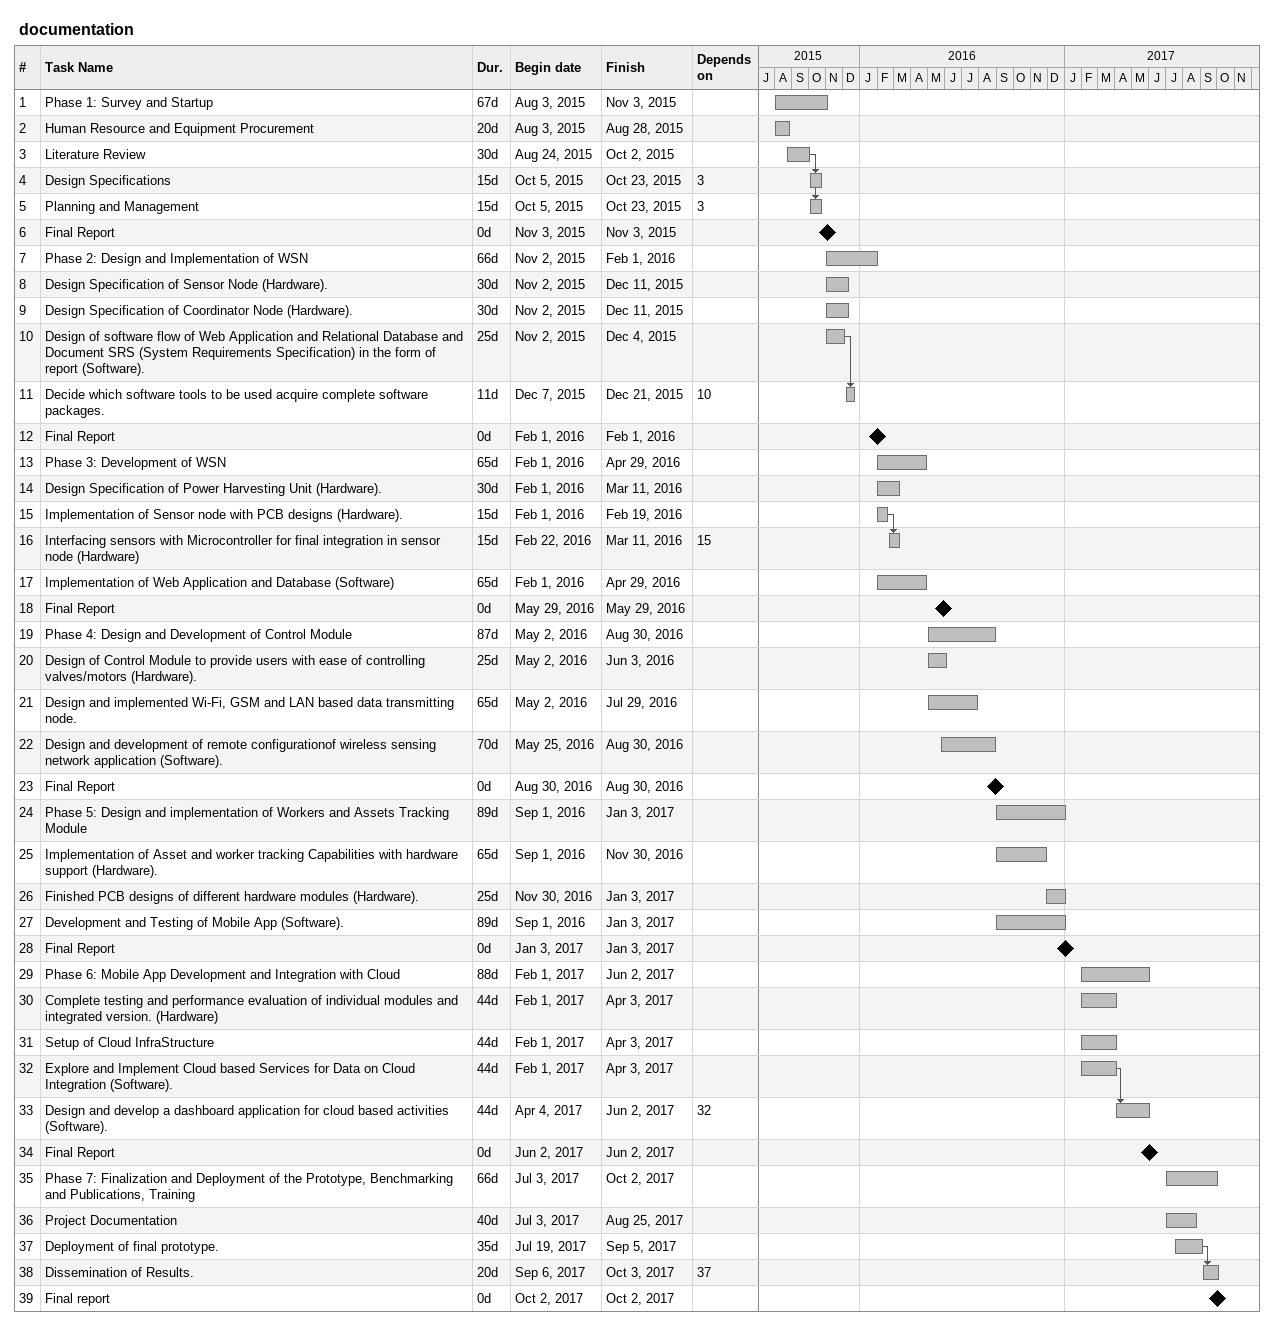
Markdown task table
documentation

| ID | Task | Duration | Start | Finish | Predecessors |
|---|---|---|---|---|---|
| 1 | Phase 1: Survey and Startup | 67d | 2015-08-03 | 2015-11-03 |  |
| 2 | Human Resource and Equipment Procurement | 20d | 2015-08-03 | 2015-08-28 |  |
| 3 | Literature Review | 30d | 2015-08-24 | 2015-10-02 |  |
| 4 | Design Specifications | 15d | 2015-10-05 | 2015-10-23 | 3 |
| 5 | Planning and Management | 15d | 2015-10-05 | 2015-10-23 | 3 |
| 6 | Final Report | 0d | 2015-11-03 | 2015-11-03 |  |
| 7 | Phase 2: Design and Implementation of WSN | 66d | 2015-11-02 | 2016-02-01 |  |
| 8 | Design Specification of Sensor Node (Hardware). | 30d | 2015-11-02 | 2015-12-11 |  |
| 9 | Design Specification of Coordinator Node (Hardware). | 30d | 2015-11-02 | 2015-12-11 |  |
| 10 | Design of software flow of Web Application and Relational Database and Document SRS (System Requirements Specification) in the form of report (Software). | 25d | 2015-11-02 | 2015-12-04 |  |
| 11 | Decide which software tools to be used acquire complete software packages. | 11d | 2015-12-07 | 2015-12-21 | 10 |
| 12 | Final Report | 0d | 2016-02-01 | 2016-02-01 |  |
| 13 | Phase 3: Development of WSN | 65d | 2016-02-01 | 2016-04-29 |  |
| 14 | Design Specification of Power Harvesting Unit (Hardware). | 30d | 2016-02-01 | 2016-03-11 |  |
| 15 | Implementation of Sensor node with PCB designs (Hardware). | 15d | 2016-02-01 | 2016-02-19 |  |
| 16 | Interfacing sensors with Microcontroller for final integration in sensor node (Hardware) | 15d | 2016-02-22 | 2016-03-11 | 15 |
| 17 | Implementation of Web Application and Database (Software) | 65d | 2016-02-01 | 2016-04-29 |  |
| 18 | Final Report | 0d | 2016-05-29 | 2016-05-29 |  |
| 19 | Phase 4: Design and Development of Control Module | 87d | 2016-05-02 | 2016-08-30 |  |
| 20 | Design of Control Module to provide users with ease of controlling valves/motors (Hardware). | 25d | 2016-05-02 | 2016-06-03 |  |
| 21 | Design and implemented Wi-Fi, GSM and LAN based data transmitting node. | 65d | 2016-05-02 | 2016-07-29 |  |
| 22 | Design and development of remote configurationof wireless sensing network application (Software). | 70d | 2016-05-25 | 2016-08-30 |  |
| 23 | Final Report | 0d | 2016-08-30 | 2016-08-30 |  |
| 24 | Phase 5: Design and implementation of Workers and Assets Tracking Module | 89d | 2016-09-01 | 2017-01-03 |  |
| 25 | Implementation of Asset and worker tracking Capabilities with hardware support (Hardware). | 65d | 2016-09-01 | 2016-11-30 |  |
| 26 | Finished PCB designs of different hardware modules (Hardware). | 25d | 2016-11-30 | 2017-01-03 |  |
| 27 | Development and Testing of Mobile App (Software). | 89d | 2016-09-01 | 2017-01-03 |  |
| 28 | Final Report | 0d | 2017-01-03 | 2017-01-03 |  |
| 29 | Phase 6: Mobile App Development and Integration with Cloud | 88d | 2017-02-01 | 2017-06-02 |  |
| 30 | Complete testing and performance evaluation of individual modules and integrated version. (Hardware) | 44d | 2017-02-01 | 2017-04-03 |  |
| 31 | Setup of Cloud InfraStructure | 44d | 2017-02-01 | 2017-04-03 |  |
| 32 | Explore and Implement Cloud based Services for Data on Cloud Integration (Software). | 44d | 2017-02-01 | 2017-04-03 |  |
| 33 | Design and develop a dashboard application for cloud based activities (Software). | 44d | 2017-04-04 | 2017-06-02 | 32 |
| 34 | Final Report | 0d | 2017-06-02 | 2017-06-02 |  |
| 35 | Phase 7: Finalization and Deployment of the Prototype, Benchmarking and Publications, Training | 66d | 2017-07-03 | 2017-10-02 |  |
| 36 | Project Documentation | 40d | 2017-07-03 | 2017-08-25 |  |
| 37 | Deployment of final prototype. | 35d | 2017-07-19 | 2017-09-05 |  |
| 38 | Dissemination of Results. | 20d | 2017-09-06 | 2017-10-03 | 37 |
| 39 | Final report | 0d | 2017-10-02 | 2017-10-02 |  |
